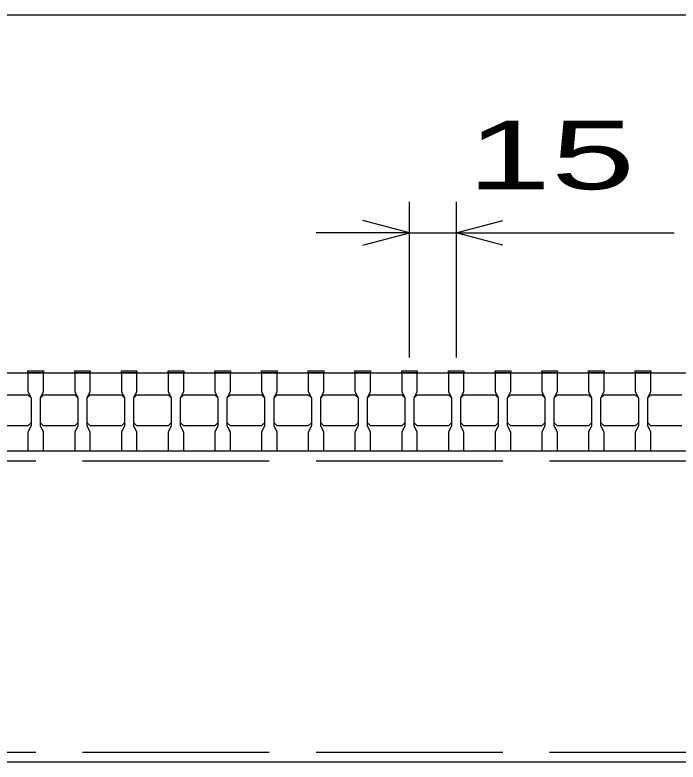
# Model space of a CAD drawing. Units: millimetres, scale not verified. Extents: x -1820 to 1731, y -1282 to 1054.
# Drawn here: x -1218.6 to -1005.6, y -722.5 to -482.5 of the extents above; entities that cross this region are included whole.
import ezdxf
from ezdxf.enums import TextEntityAlignment as Align

# ---------------------------------------------------------------- set-up
doc = ezdxf.new("R2010")
doc.units = ezdxf.units.MM
doc.header["$LTSCALE"] = 10
doc.linetypes.add('DASHED', pattern=[7.5, 6, -1.5])
doc.layers.add('16', color=3, linetype='Continuous', lineweight=25)
doc.layers.add('22', color=4, linetype='Continuous', lineweight=25)
doc.styles.add('ベクトル', font='')
doc.styles.get('ベクトル').set_extended_font_data('ベクトル')

msp = doc.modelspace()

# ---------------------------------------------------------------- linework, layer by layer
at = {"layer": '16'}
for p, q in [((-1424.39, -597.5), (-429.39, -597.5)), ((-1214.39, -597.5), (-1214.39, -596.8)), ((-1214.39, -596.8), (-1209.39, -596.8)), ((-1214.39, -597.5), (-1214.39, -603.5)), ((-1209.39, -597.5), (-1214.39, -597.5)), ((-1209.39, -596.8), (-1209.39, -597.5)), ((-1209.39, -603.5), (-1209.39, -597.5)), ((-1199.39, -597.5), (-1199.39, -596.8)), ((-1199.39, -596.8), (-1194.39, -596.8)), ((-1199.39, -597.5), (-1199.39, -603.5)), ((-1194.39, -597.5), (-1199.39, -597.5)), ((-1194.39, -596.8), (-1194.39, -597.5)), ((-1194.39, -603.5), (-1194.39, -597.5)), ((-1184.39, -597.5), (-1184.39, -596.8)), ((-1184.39, -596.8), (-1179.39, -596.8)), ((-1184.39, -597.5), (-1184.39, -603.5)), ((-1179.39, -597.5), (-1184.39, -597.5)), ((-1179.39, -596.8), (-1179.39, -597.5)), ((-1179.39, -603.5), (-1179.39, -597.5)), ((-1169.39, -597.5), (-1169.39, -596.8)), ((-1169.39, -596.8), (-1164.39, -596.8)), ((-1169.39, -597.5), (-1169.39, -603.5)), ((-1164.39, -597.5), (-1169.39, -597.5)), ((-1164.39, -596.8), (-1164.39, -597.5)), ((-1164.39, -603.5), (-1164.39, -597.5)), ((-1154.39, -597.5), (-1154.39, -596.8)), ((-1154.39, -596.8), (-1149.39, -596.8)), ((-1154.39, -597.5), (-1154.39, -603.5)), ((-1149.39, -597.5), (-1154.39, -597.5)), ((-1149.39, -596.8), (-1149.39, -597.5)), ((-1149.39, -603.5), (-1149.39, -597.5)), ((-1139.39, -597.5), (-1139.39, -596.8)), ((-1139.39, -596.8), (-1134.39, -596.8)), ((-1139.39, -597.5), (-1139.39, -603.5)), ((-1134.39, -597.5), (-1139.39, -597.5)), ((-1134.39, -596.8), (-1134.39, -597.5)), ((-1134.39, -603.5), (-1134.39, -597.5)), ((-1124.39, -597.5), (-1124.39, -596.8)), ((-1124.39, -596.8), (-1119.39, -596.8)), ((-1124.39, -597.5), (-1124.39, -603.5)), ((-1119.39, -597.5), (-1124.39, -597.5)), ((-1119.39, -596.8), (-1119.39, -597.5)), ((-1119.39, -603.5), (-1119.39, -597.5)), ((-1109.39, -597.5), (-1109.39, -596.8)), ((-1109.39, -596.8), (-1104.39, -596.8)), ((-1109.39, -597.5), (-1109.39, -603.5)), ((-1104.39, -597.5), (-1109.39, -597.5)), ((-1104.39, -596.8), (-1104.39, -597.5)), ((-1104.39, -603.5), (-1104.39, -597.5)), ((-1094.39, -597.5), (-1094.39, -596.8)), ((-1094.39, -596.8), (-1089.39, -596.8)), ((-1094.39, -597.5), (-1094.39, -603.5)), ((-1089.39, -597.5), (-1094.39, -597.5)), ((-1089.39, -596.8), (-1089.39, -597.5)), ((-1089.39, -603.5), (-1089.39, -597.5)), ((-1079.39, -597.5), (-1079.39, -596.8)), ((-1079.39, -596.8), (-1074.39, -596.8)), ((-1079.39, -597.5), (-1079.39, -603.5)), ((-1074.39, -597.5), (-1079.39, -597.5)), ((-1074.39, -596.8), (-1074.39, -597.5)), ((-1074.39, -603.5), (-1074.39, -597.5)), ((-1064.39, -597.5), (-1064.39, -596.8)), ((-1064.39, -596.8), (-1059.39, -596.8)), ((-1064.39, -597.5), (-1064.39, -603.5)), ((-1059.39, -597.5), (-1064.39, -597.5)), ((-1059.39, -596.8), (-1059.39, -597.5)), ((-1059.39, -603.5), (-1059.39, -597.5)), ((-1049.39, -597.5), (-1049.39, -596.8)), ((-1049.39, -596.8), (-1044.39, -596.8)), ((-1049.39, -597.5), (-1049.39, -603.5)), ((-1044.39, -597.5), (-1049.39, -597.5)), ((-1044.39, -596.8), (-1044.39, -597.5)), ((-1044.39, -603.5), (-1044.39, -597.5)), ((-1034.39, -597.5), (-1034.39, -596.8)), ((-1034.39, -596.8), (-1029.39, -596.8)), ((-1034.39, -597.5), (-1034.39, -603.5)), ((-1029.39, -597.5), (-1034.39, -597.5)), ((-1029.39, -596.8), (-1029.39, -597.5)), ((-1029.39, -603.5), (-1029.39, -597.5)), ((-1019.39, -597.5), (-1019.39, -596.8)), ((-1019.39, -596.8), (-1014.39, -596.8)), ((-1019.39, -597.5), (-1019.39, -603.5)), ((-1014.39, -597.5), (-1019.39, -597.5)), ((-1014.39, -596.8), (-1014.39, -597.5)), ((-1014.39, -603.5), (-1014.39, -597.5)), ((-1224.39, -604.5), (-1214.39, -604.5)), ((-1214.39, -603.5), (-1213.39, -605.5)), ((-1214.39, -604.5), (-1213.39, -605.5)), ((-1210.39, -605.5), (-1209.39, -603.5)), ((-1210.39, -605.5), (-1209.39, -604.5)), ((-1209.39, -604.5), (-1199.39, -604.5)), ((-1199.39, -603.5), (-1198.39, -605.5)), ((-1199.39, -604.5), (-1198.39, -605.5)), ((-1195.39, -605.5), (-1194.39, -603.5)), ((-1195.39, -605.5), (-1194.39, -604.5)), ((-1194.39, -604.5), (-1184.39, -604.5)), ((-1184.39, -603.5), (-1183.39, -605.5)), ((-1184.39, -604.5), (-1183.39, -605.5)), ((-1180.39, -605.5), (-1179.39, -603.5)), ((-1180.39, -605.5), (-1179.39, -604.5)), ((-1179.39, -604.5), (-1169.39, -604.5)), ((-1169.39, -603.5), (-1168.39, -605.5)), ((-1169.39, -604.5), (-1168.39, -605.5)), ((-1165.39, -605.5), (-1164.39, -603.5)), ((-1165.39, -605.5), (-1164.39, -604.5)), ((-1164.39, -604.5), (-1154.39, -604.5)), ((-1154.39, -603.5), (-1153.39, -605.5)), ((-1154.39, -604.5), (-1153.39, -605.5)), ((-1150.39, -605.5), (-1149.39, -603.5)), ((-1150.39, -605.5), (-1149.39, -604.5)), ((-1149.39, -604.5), (-1139.39, -604.5)), ((-1139.39, -603.5), (-1138.39, -605.5)), ((-1139.39, -604.5), (-1138.39, -605.5)), ((-1135.39, -605.5), (-1134.39, -603.5)), ((-1135.39, -605.5), (-1134.39, -604.5)), ((-1134.39, -604.5), (-1124.39, -604.5)), ((-1124.39, -603.5), (-1123.39, -605.5)), ((-1124.39, -604.5), (-1123.39, -605.5)), ((-1120.39, -605.5), (-1119.39, -603.5)), ((-1120.39, -605.5), (-1119.39, -604.5)), ((-1119.39, -604.5), (-1109.39, -604.5)), ((-1109.39, -603.5), (-1108.39, -605.5)), ((-1109.39, -604.5), (-1108.39, -605.5)), ((-1105.39, -605.5), (-1104.39, -603.5)), ((-1105.39, -605.5), (-1104.39, -604.5)), ((-1104.39, -604.5), (-1094.39, -604.5)), ((-1094.39, -603.5), (-1093.39, -605.5)), ((-1094.39, -604.5), (-1093.39, -605.5)), ((-1090.39, -605.5), (-1089.39, -603.5)), ((-1090.39, -605.5), (-1089.39, -604.5)), ((-1089.39, -604.5), (-1079.39, -604.5)), ((-1079.39, -603.5), (-1078.39, -605.5)), ((-1079.39, -604.5), (-1078.39, -605.5)), ((-1075.39, -605.5), (-1074.39, -603.5)), ((-1075.39, -605.5), (-1074.39, -604.5)), ((-1074.39, -604.5), (-1064.39, -604.5)), ((-1064.39, -603.5), (-1063.39, -605.5)), ((-1064.39, -604.5), (-1063.39, -605.5)), ((-1060.39, -605.5), (-1059.39, -603.5)), ((-1060.39, -605.5), (-1059.39, -604.5)), ((-1059.39, -604.5), (-1049.39, -604.5)), ((-1049.39, -603.5), (-1048.39, -605.5)), ((-1049.39, -604.5), (-1048.39, -605.5)), ((-1045.39, -605.5), (-1044.39, -603.5)), ((-1045.39, -605.5), (-1044.39, -604.5)), ((-1044.39, -604.5), (-1034.39, -604.5)), ((-1034.39, -603.5), (-1033.39, -605.5)), ((-1034.39, -604.5), (-1033.39, -605.5)), ((-1030.39, -605.5), (-1029.39, -603.5)), ((-1030.39, -605.5), (-1029.39, -604.5)), ((-1029.39, -604.5), (-1019.39, -604.5)), ((-1019.39, -603.5), (-1018.39, -605.5)), ((-1019.39, -604.5), (-1018.39, -605.5)), ((-1015.39, -605.5), (-1014.39, -603.5)), ((-1015.39, -605.5), (-1014.39, -604.5)), ((-1014.39, -604.5), (-1004.39, -604.5)), ((-1213.39, -605.5), (-1213.39, -614.5)), ((-1210.39, -614.5), (-1210.39, -605.5)), ((-1198.39, -605.5), (-1198.39, -614.5)), ((-1195.39, -614.5), (-1195.39, -605.5)), ((-1183.39, -605.5), (-1183.39, -614.5)), ((-1180.39, -614.5), (-1180.39, -605.5)), ((-1168.39, -605.5), (-1168.39, -614.5)), ((-1165.39, -614.5), (-1165.39, -605.5)), ((-1153.39, -605.5), (-1153.39, -614.5)), ((-1150.39, -614.5), (-1150.39, -605.5)), ((-1138.39, -605.5), (-1138.39, -614.5)), ((-1135.39, -614.5), (-1135.39, -605.5)), ((-1123.39, -605.5), (-1123.39, -614.5)), ((-1120.39, -614.5), (-1120.39, -605.5)), ((-1108.39, -605.5), (-1108.39, -614.5)), ((-1105.39, -614.5), (-1105.39, -605.5)), ((-1093.39, -605.5), (-1093.39, -614.5)), ((-1090.39, -614.5), (-1090.39, -605.5)), ((-1078.39, -605.5), (-1078.39, -614.5)), ((-1075.39, -614.5), (-1075.39, -605.5)), ((-1063.39, -605.5), (-1063.39, -614.5)), ((-1060.39, -614.5), (-1060.39, -605.5)), ((-1048.39, -605.5), (-1048.39, -614.5)), ((-1045.39, -614.5), (-1045.39, -605.5)), ((-1033.39, -605.5), (-1033.39, -614.5)), ((-1030.39, -614.5), (-1030.39, -605.5)), ((-1018.39, -605.5), (-1018.39, -614.5)), ((-1015.39, -614.5), (-1015.39, -605.5)), ((-1213.39, -613.5), (-1214.39, -614.5)), ((-1209.39, -614.5), (-1210.39, -613.5)), ((-1198.39, -613.5), (-1199.39, -614.5)), ((-1194.39, -614.5), (-1195.39, -613.5)), ((-1183.39, -613.5), (-1184.39, -614.5)), ((-1179.39, -614.5), (-1180.39, -613.5)), ((-1168.39, -613.5), (-1169.39, -614.5)), ((-1164.39, -614.5), (-1165.39, -613.5)), ((-1153.39, -613.5), (-1154.39, -614.5)), ((-1149.39, -614.5), (-1150.39, -613.5)), ((-1138.39, -613.5), (-1139.39, -614.5)), ((-1134.39, -614.5), (-1135.39, -613.5)), ((-1123.39, -613.5), (-1124.39, -614.5)), ((-1119.39, -614.5), (-1120.39, -613.5)), ((-1108.39, -613.5), (-1109.39, -614.5)), ((-1104.39, -614.5), (-1105.39, -613.5)), ((-1093.39, -613.5), (-1094.39, -614.5)), ((-1089.39, -614.5), (-1090.39, -613.5)), ((-1078.39, -613.5), (-1079.39, -614.5)), ((-1074.39, -614.5), (-1075.39, -613.5)), ((-1063.39, -613.5), (-1064.39, -614.5)), ((-1059.39, -614.5), (-1060.39, -613.5)), ((-1048.39, -613.5), (-1049.39, -614.5)), ((-1044.39, -614.5), (-1045.39, -613.5)), ((-1033.39, -613.5), (-1034.39, -614.5)), ((-1029.39, -614.5), (-1030.39, -613.5)), ((-1018.39, -613.5), (-1019.39, -614.5)), ((-1014.39, -614.5), (-1015.39, -613.5)), ((-1214.39, -614.5), (-1224.39, -614.5)), ((-1213.39, -614.5), (-1214.39, -616.5)), ((-1214.39, -616.5), (-1214.39, -622.5)), ((-1209.39, -616.5), (-1210.39, -614.5)), ((-1199.39, -614.5), (-1209.39, -614.5)), ((-1209.39, -622.5), (-1209.39, -616.5)), ((-1198.39, -614.5), (-1199.39, -616.5)), ((-1199.39, -616.5), (-1199.39, -622.5)), ((-1194.39, -616.5), (-1195.39, -614.5)), ((-1184.39, -614.5), (-1194.39, -614.5)), ((-1194.39, -622.5), (-1194.39, -616.5)), ((-1183.39, -614.5), (-1184.39, -616.5)), ((-1184.39, -616.5), (-1184.39, -622.5)), ((-1179.39, -616.5), (-1180.39, -614.5)), ((-1169.39, -614.5), (-1179.39, -614.5)), ((-1179.39, -622.5), (-1179.39, -616.5)), ((-1168.39, -614.5), (-1169.39, -616.5)), ((-1169.39, -616.5), (-1169.39, -622.5)), ((-1164.39, -616.5), (-1165.39, -614.5)), ((-1154.39, -614.5), (-1164.39, -614.5)), ((-1164.39, -622.5), (-1164.39, -616.5)), ((-1153.39, -614.5), (-1154.39, -616.5)), ((-1154.39, -616.5), (-1154.39, -622.5)), ((-1149.39, -616.5), (-1150.39, -614.5)), ((-1139.39, -614.5), (-1149.39, -614.5)), ((-1149.39, -622.5), (-1149.39, -616.5)), ((-1138.39, -614.5), (-1139.39, -616.5)), ((-1139.39, -616.5), (-1139.39, -622.5)), ((-1134.39, -616.5), (-1135.39, -614.5)), ((-1124.39, -614.5), (-1134.39, -614.5)), ((-1134.39, -622.5), (-1134.39, -616.5)), ((-1123.39, -614.5), (-1124.39, -616.5)), ((-1124.39, -616.5), (-1124.39, -622.5)), ((-1119.39, -616.5), (-1120.39, -614.5)), ((-1109.39, -614.5), (-1119.39, -614.5)), ((-1119.39, -622.5), (-1119.39, -616.5)), ((-1108.39, -614.5), (-1109.39, -616.5)), ((-1109.39, -616.5), (-1109.39, -622.5)), ((-1104.39, -616.5), (-1105.39, -614.5)), ((-1094.39, -614.5), (-1104.39, -614.5)), ((-1104.39, -622.5), (-1104.39, -616.5)), ((-1093.39, -614.5), (-1094.39, -616.5)), ((-1094.39, -616.5), (-1094.39, -622.5)), ((-1089.39, -616.5), (-1090.39, -614.5)), ((-1079.39, -614.5), (-1089.39, -614.5)), ((-1089.39, -622.5), (-1089.39, -616.5)), ((-1078.39, -614.5), (-1079.39, -616.5)), ((-1079.39, -616.5), (-1079.39, -622.5)), ((-1074.39, -616.5), (-1075.39, -614.5)), ((-1064.39, -614.5), (-1074.39, -614.5)), ((-1074.39, -622.5), (-1074.39, -616.5)), ((-1063.39, -614.5), (-1064.39, -616.5)), ((-1064.39, -616.5), (-1064.39, -622.5)), ((-1059.39, -616.5), (-1060.39, -614.5)), ((-1049.39, -614.5), (-1059.39, -614.5)), ((-1059.39, -622.5), (-1059.39, -616.5)), ((-1048.39, -614.5), (-1049.39, -616.5)), ((-1049.39, -616.5), (-1049.39, -622.5)), ((-1044.39, -616.5), (-1045.39, -614.5)), ((-1034.39, -614.5), (-1044.39, -614.5)), ((-1044.39, -622.5), (-1044.39, -616.5)), ((-1033.39, -614.5), (-1034.39, -616.5)), ((-1034.39, -616.5), (-1034.39, -622.5)), ((-1029.39, -616.5), (-1030.39, -614.5)), ((-1019.39, -614.5), (-1029.39, -614.5)), ((-1029.39, -622.5), (-1029.39, -616.5)), ((-1018.39, -614.5), (-1019.39, -616.5)), ((-1019.39, -616.5), (-1019.39, -622.5)), ((-1014.39, -616.5), (-1015.39, -614.5)), ((-1004.39, -614.5), (-1014.39, -614.5)), ((-1014.39, -622.5), (-1014.39, -616.5)), ((-1424.39, -622.5), (-429.39, -622.5)), ((-1421.89, -622.5), (-431.89, -622.5)), ((-1214.39, -622.5), (-1209.39, -622.5)), ((-1199.39, -622.5), (-1194.39, -622.5)), ((-1184.39, -622.5), (-1179.39, -622.5)), ((-1169.39, -622.5), (-1164.39, -622.5)), ((-1154.39, -622.5), (-1149.39, -622.5)), ((-1139.39, -622.5), (-1134.39, -622.5)), ((-1124.39, -622.5), (-1119.39, -622.5)), ((-1109.39, -622.5), (-1104.39, -622.5)), ((-1094.39, -622.5), (-1089.39, -622.5)), ((-1079.39, -622.5), (-1074.39, -622.5)), ((-1064.39, -622.5), (-1059.39, -622.5)), ((-1049.39, -622.5), (-1044.39, -622.5)), ((-1034.39, -622.5), (-1029.39, -622.5)), ((-1019.39, -622.5), (-1014.39, -622.5)), ((-431.89, -722.5), (-1421.89, -722.5))]:
    msp.add_line(p, q, dxfattribs=at)
at = {"layer": '16', "linetype": 'DASHED'}
for p, q in [((-1421.89, -625.7), (-431.89, -625.7)), ((-1421.89, -719.3), (-431.89, -719.3))]:
    msp.add_line(p, q, dxfattribs=at)
at = {"layer": '22'}
for p, q in [((-1424.39, -482.5), (-429.39, -482.5)), ((-1091.89, -592.5), (-1091.89, -542.5)), ((-1076.89, -542.5), (-1076.89, -592.5)), ((-1091.89, -552.5), (-1106.89, -548.5)), ((-1076.89, -552.5), (-1061.89, -548.5)), ((-1091.89, -552.5), (-1121.89, -552.5)), ((-1106.89, -556.5), (-1091.89, -552.5)), ((-1091.89, -552.5), (-1076.89, -552.5)), ((-1061.89, -556.5), (-1076.89, -552.5)), ((-1076.89, -552.5), (-1006.89, -552.5))]:
    msp.add_line(p, q, dxfattribs=at)

# ---------------------------------------------------------------- texts
at = {"layer": '22', "color": 2, "style": 'ベクトル', "width": 1.65}
msp.add_text(' 15 ', height=21.99, dxfattribs=at).set_placement((-1086.89, -527.5), align=Align.MIDDLE_LEFT)

doc.saveas('drawing.dxf')
